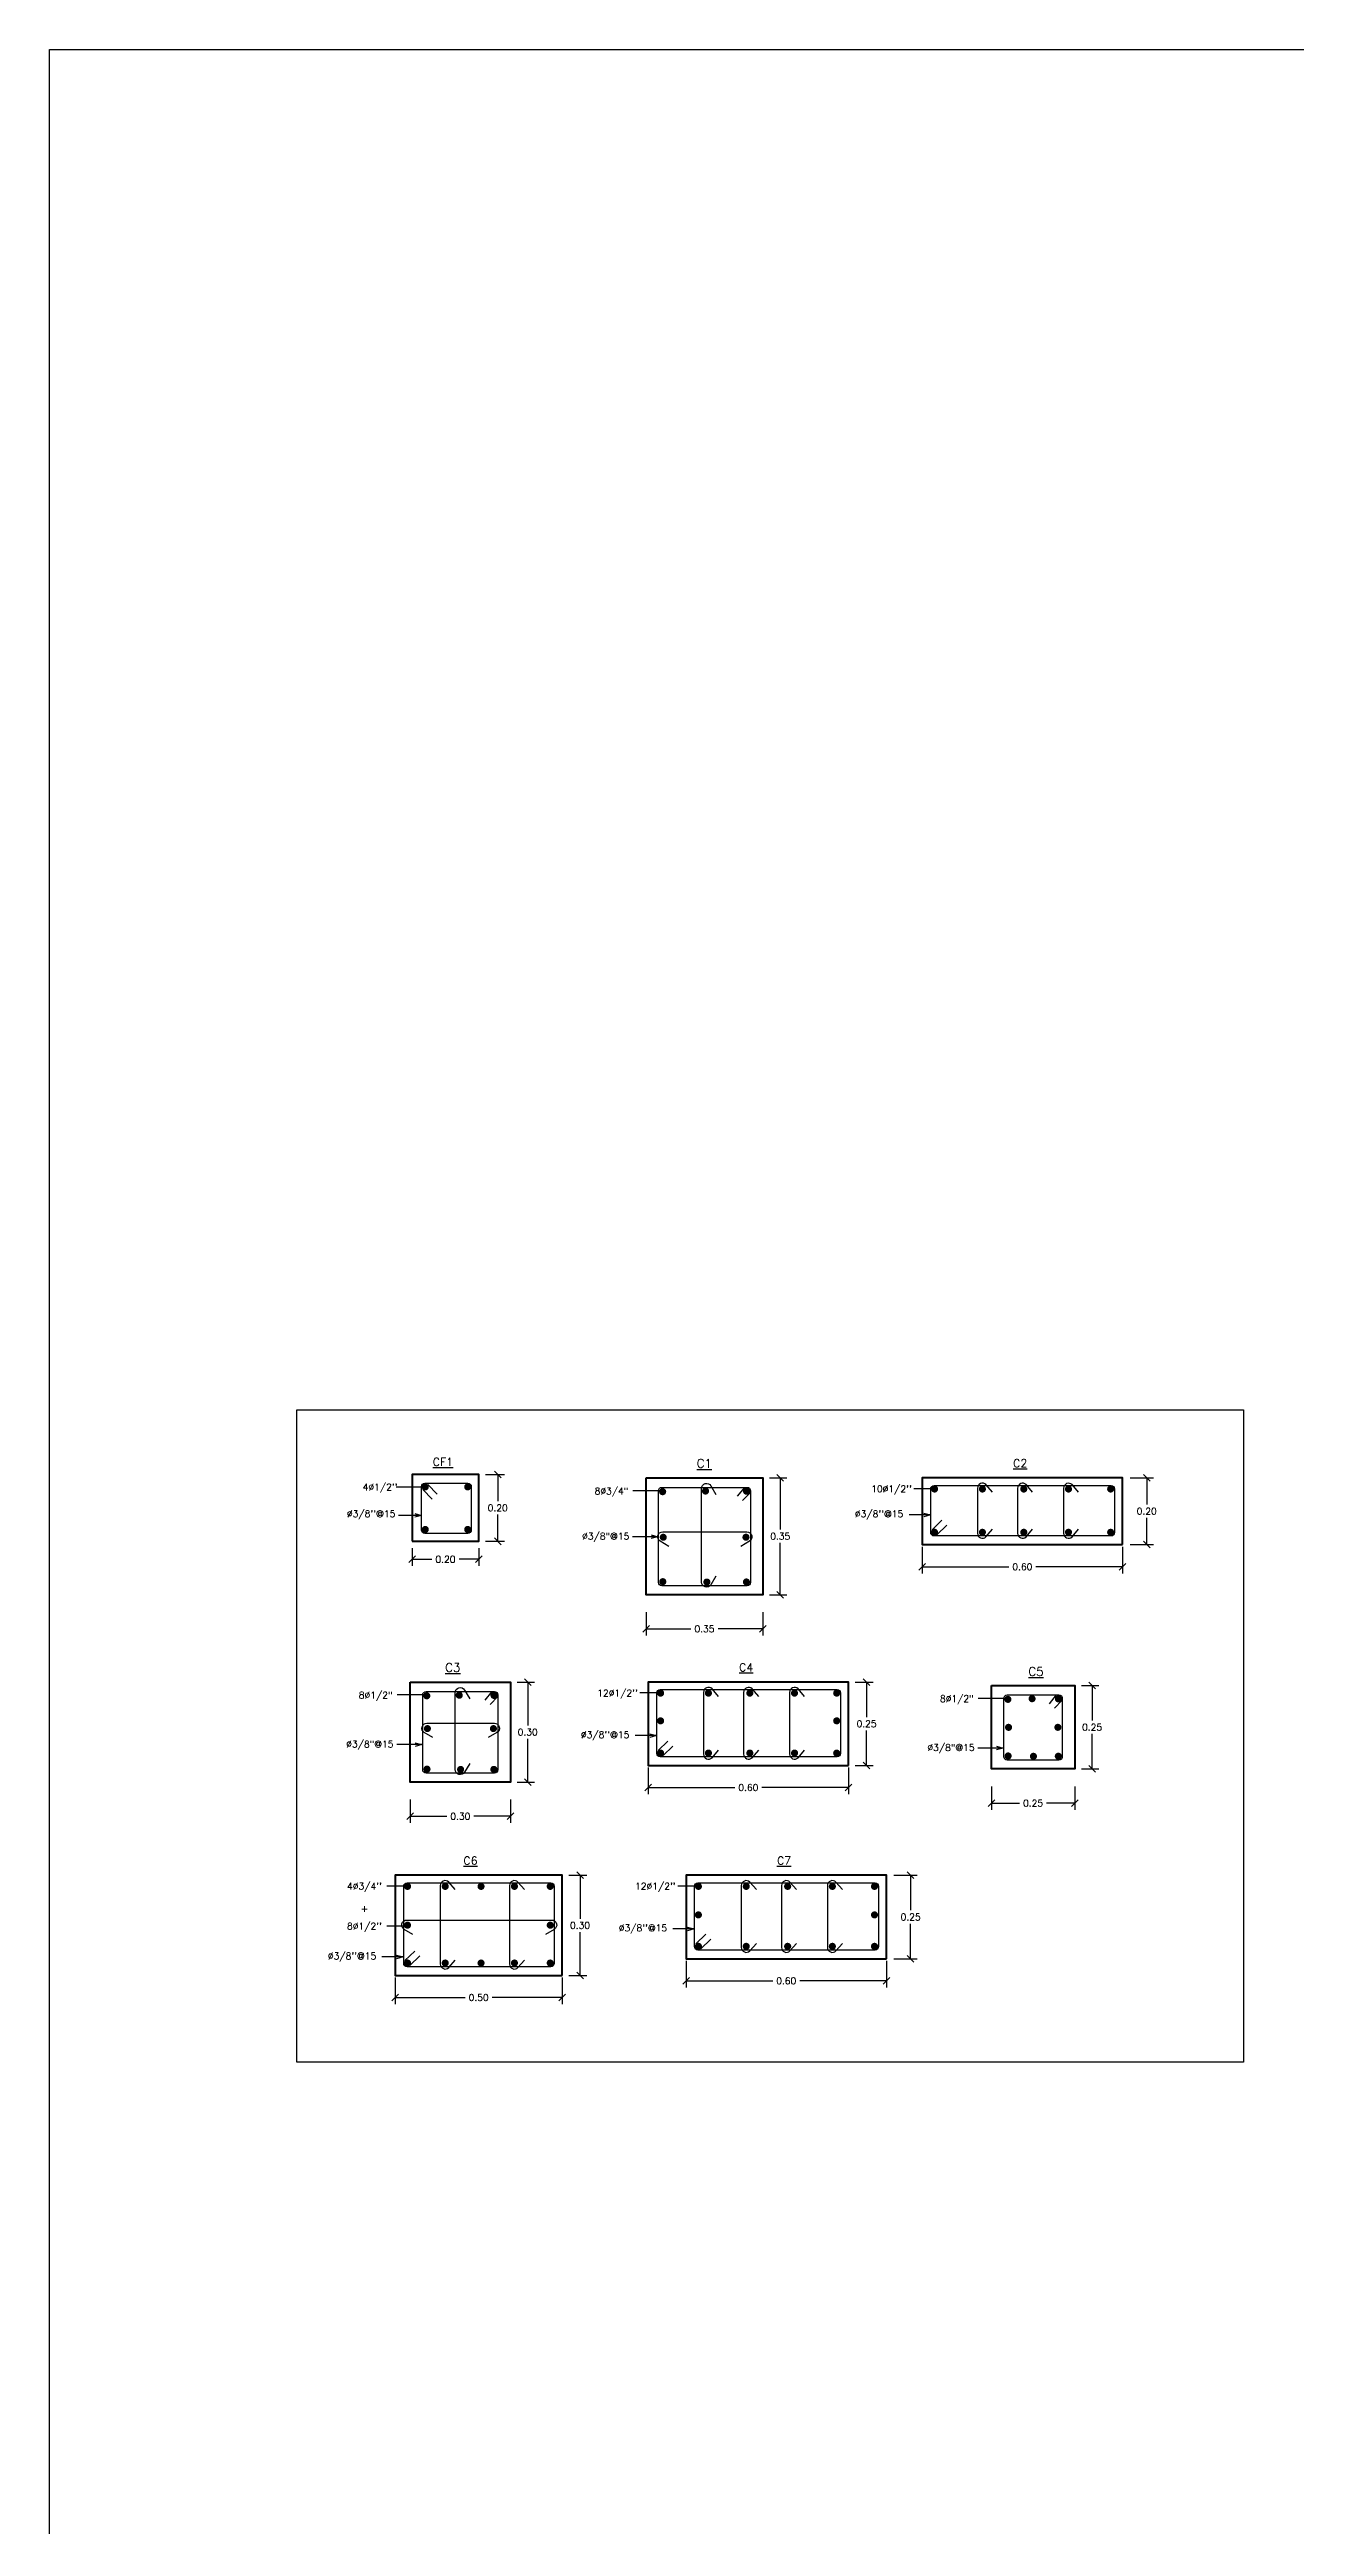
# Model space of a CAD drawing. Header units: metres. Extents: x -25 to 234, y -27 to 52.
# Drawn here: x -5.46 to -1.72, y -17.64 to -10.22 of the extents above; entities that cross this region are included whole.
import ezdxf

# ---------------------------------------------------------------- set-up
doc = ezdxf.new("R2010")
doc.units = ezdxf.units.M
doc.header["$LTSCALE"] = 0.1
doc.header["$MEASUREMENT"] = 0
doc.header["$PDMODE"] = 66
doc.linetypes.add('CONTINUA', pattern=[0])
for name, color, linetype in [('001-DIMTEXTO', 4, 'Continuous'), ('ACERO', 5, 'Continuous'), ('DIMTEXTO', 4, 'Continuous'), ('DIMZAPATA', 4, 'Continuous'), ('MUROS', 7, 'Continuous'), ('ZAPATAS', 6, 'Continuous')]:
    doc.layers.add(name, color=color, linetype=linetype)
doc.layers.add('COLUMNAS', color=7, linetype='Continuous', lineweight=40)
doc.styles.add('SMPLEX', font='simplex.shx')
doc.dimstyles.new('D-10', dxfattribs={"dimscale": 0.1, "dimtxt": 0.2, "dimasz": 0.2, "dimexe": 0.2, "dimexo": 0.2, "dimgap": 0.1, "dimtad": 0, "dimtih": 1, "dimtoh": 1, "dimzin": 0, "dimdsep": 46, "dimtxsty": 'SMPLEX', "dimblk1": 'OBLIQUE', "dimblk2": 'OBLIQUE', "dimsah": 1, "dimcen": 0.2, "dimclrd": 4, "dimclre": 4, "dimclrt": 4, "dimadec": 0, "dimazin": 0, "dimtfac": 1, "dimtmove": 0, "dimatfit": 3, "dimldrblk": 'OPEN30', "dimfxl": 0.5, "dimfxlon": 1, "dimtolj": 1, "dimtzin": 0, "dimarcsym": 0})
doc.dimstyles.new('DIM-10', dxfattribs={"dimscale": 0.1, "dimtxt": 0.2, "dimasz": 0.2, "dimexe": 0.2, "dimexo": 0.2, "dimgap": 0.1, "dimtad": 0, "dimtih": 1, "dimtoh": 1, "dimzin": 0, "dimdsep": 46, "dimtxsty": 'SMPLEX', "dimblk": 'OBLIQUE', "dimcen": 0.2, "dimclrd": 4, "dimclre": 4, "dimclrt": 4, "dimadec": 0, "dimazin": 0, "dimtfac": 1, "dimtmove": 0, "dimatfit": 3, "dimldrblk": 'OPEN30', "dimfxl": 0.6, "dimfxlon": 1, "dimtolj": 1, "dimtzin": 0, "dimarcsym": 0})

# ---------------------------------------------------------------- blocks, each defined once
blk = doc.blocks.new('_Oblique')
at = {"color": 0, "linetype": 'ByBlock', "lineweight": -2}
blk.add_line((-0.5, -0.5), (0.5, 0.5), dxfattribs=at)
blk = doc.blocks.new('_Open30')
at = {"layer": 'DIMTEXTO', "color": 0, "lineweight": -2}
for p, q in [((-1, 0.27), (0, 0)), ((0, 0), (-1, -0.27)), ((0, 0), (-1, 0))]:
    blk.add_line(p, q, dxfattribs=at)
blk = doc.blocks.new('*D28')
at = {"layer": 'Defpoints', "color": 0, "transparency": 16777216}
for p in [(-4.3698, -14.6901), (-4.1698, -14.6901), (-4.1698, -14.744)]:
    blk.add_point(p, dxfattribs=at)
at = {"layer": 'DIMTEXTO', "color": 4, "lineweight": -2, "transparency": 16777216}
for p, q in [((-4.3698, -14.7101), (-4.3698, -14.764)), ((-4.3698, -14.744), (-4.3103, -14.744)), ((-4.1698, -14.744), (-4.2293, -14.744)), ((-4.1698, -14.7101), (-4.1698, -14.764))]:
    blk.add_line(p, q, dxfattribs=at)
at = {"layer": 'DIMTEXTO', "color": 4, "lineweight": -2, "transparency": 16777216, "xscale": 0.02, "yscale": 0.02, "zscale": 0.02, "rotation": 180}
blk.add_blockref('_Oblique', (-4.3698, -14.744), dxfattribs=at)
at = {"layer": 'DIMTEXTO', "color": 4, "lineweight": -2, "transparency": 16777216, "xscale": 0.02, "yscale": 0.02, "zscale": 0.02}
blk.add_blockref('_Oblique', (-4.1698, -14.744), dxfattribs=at)
at = {"layer": 'DIMTEXTO', "color": 4, "transparency": 16777216, "insert": (-4.2698, -14.744), "char_height": 0.02, "attachment_point": 5, "style": 'SMPLEX'}
blk.add_mtext('\\A1;0.20', dxfattribs=at)
blk = doc.blocks.new('*D29')
at = {"layer": 'Defpoints', "color": 0, "transparency": 16777216}
for p in [(-4.1698, -14.4901), (-4.1133, -14.4901), (-4.1698, -14.6901)]:
    blk.add_point(p, dxfattribs=at)
at = {"layer": 'DIMTEXTO', "color": 4, "lineweight": -2, "transparency": 16777216}
for p, q in [((-4.1498, -14.4901), (-4.0933, -14.4901)), ((-4.1133, -14.4901), (-4.1133, -14.5701)), ((-4.1133, -14.6901), (-4.1133, -14.6101)), ((-4.1498, -14.6901), (-4.0933, -14.6901))]:
    blk.add_line(p, q, dxfattribs=at)
at = {"layer": 'DIMTEXTO', "color": 4, "lineweight": -2, "transparency": 16777216, "xscale": 0.02, "yscale": 0.02, "zscale": 0.02}
for p, rotation in [((-4.1133, -14.4901), 90), ((-4.1133, -14.6901), 270)]:
    blk.add_blockref('_Oblique', p, dxfattribs=dict(at, rotation=rotation))
at = {"layer": 'DIMTEXTO', "color": 4, "transparency": 16777216, "insert": (-4.1133, -14.5901), "char_height": 0.02, "attachment_point": 5, "style": 'SMPLEX'}
blk.add_mtext('\\A1;0.20', dxfattribs=at)
blk = doc.blocks.new('*D131')
at = {"layer": 'Defpoints', "color": 0, "transparency": 16777216}
for p in [(-2.8419, -14.5), (-2.2419, -14.5), (-2.8419, -14.7664)]:
    blk.add_point(p, dxfattribs=at)
at = {"layer": 'MUROS', "color": 4, "lineweight": -2, "transparency": 16777216}
for p, q in [((-2.8419, -14.7064), (-2.8419, -14.7864)), ((-2.8419, -14.7664), (-2.5824, -14.7664)), ((-2.2419, -14.7664), (-2.5014, -14.7664)), ((-2.2419, -14.7064), (-2.2419, -14.7864))]:
    blk.add_line(p, q, dxfattribs=at)
at = {"layer": 'MUROS', "color": 4, "lineweight": -2, "transparency": 16777216, "xscale": 0.02, "yscale": 0.02, "zscale": 0.02, "rotation": 180}
blk.add_blockref('_Oblique', (-2.8419, -14.7664), dxfattribs=at)
at = {"layer": 'MUROS', "color": 4, "lineweight": -2, "transparency": 16777216, "xscale": 0.02, "yscale": 0.02, "zscale": 0.02}
blk.add_blockref('_Oblique', (-2.2419, -14.7664), dxfattribs=at)
at = {"layer": 'MUROS', "color": 4, "lineweight": -3, "transparency": 16777216, "insert": (-2.5419, -14.7664), "char_height": 0.02, "attachment_point": 5, "style": 'SMPLEX'}
blk.add_mtext('\\A1;0.60', dxfattribs=at)
blk = doc.blocks.new('*D130')
at = {"layer": 'Defpoints', "color": 0, "transparency": 16777216}
for p in [(-2.2419, -14.5), (-2.1693, -14.5), (-2.2419, -14.7)]:
    blk.add_point(p, dxfattribs=at)
at = {"layer": 'DIMTEXTO', "color": 4, "lineweight": -2, "transparency": 16777216}
for p, q in [((-2.2193, -14.5), (-2.1493, -14.5)), ((-2.1693, -14.5), (-2.1693, -14.58)), ((-2.1693, -14.7), (-2.1693, -14.62)), ((-2.2193, -14.7), (-2.1493, -14.7))]:
    blk.add_line(p, q, dxfattribs=at)
at = {"layer": 'DIMTEXTO', "color": 4, "lineweight": -2, "transparency": 16777216, "xscale": 0.02, "yscale": 0.02, "zscale": 0.02}
for p, rotation in [((-2.1693, -14.5), 90), ((-2.1693, -14.7), 270)]:
    blk.add_blockref('_Oblique', p, dxfattribs=dict(at, rotation=rotation))
at = {"layer": 'DIMTEXTO', "color": 4, "transparency": 16777216, "insert": (-2.1693, -14.6), "char_height": 0.02, "attachment_point": 5, "style": 'SMPLEX'}
blk.add_mtext('\\A1;0.20', dxfattribs=at)
blk = doc.blocks.new('*D185')
at = {"layer": 'Defpoints', "color": 0, "transparency": 16777216}
for p in [(-3.669, -14.85), (-3.319, -14.85), (-3.319, -14.9525)]:
    blk.add_point(p, dxfattribs=at)
at = {"layer": 'DIMTEXTO', "color": 4, "lineweight": -2, "transparency": 16777216}
for p, q in [((-3.669, -14.9025), (-3.669, -14.9725)), ((-3.319, -14.9025), (-3.319, -14.9725)), ((-3.669, -14.9525), (-3.5345, -14.9525)), ((-3.319, -14.9525), (-3.4535, -14.9525))]:
    blk.add_line(p, q, dxfattribs=at)
at = {"layer": 'DIMTEXTO', "color": 4, "lineweight": -2, "transparency": 16777216, "xscale": 0.02, "yscale": 0.02, "zscale": 0.02, "rotation": 180}
blk.add_blockref('_Oblique', (-3.669, -14.9525), dxfattribs=at)
at = {"layer": 'DIMTEXTO', "color": 4, "lineweight": -2, "transparency": 16777216, "xscale": 0.02, "yscale": 0.02, "zscale": 0.02}
blk.add_blockref('_Oblique', (-3.319, -14.9525), dxfattribs=at)
at = {"layer": 'DIMTEXTO', "color": 4, "transparency": 16777216, "insert": (-3.494, -14.9525), "char_height": 0.02, "attachment_point": 5, "style": 'SMPLEX'}
blk.add_mtext('\\A1;0.35', dxfattribs=at)
blk = doc.blocks.new('*D186')
at = {"layer": 'Defpoints', "color": 0, "transparency": 16777216}
for p in [(-3.319, -14.5), (-3.2672, -14.5), (-3.319, -14.85)]:
    blk.add_point(p, dxfattribs=at)
at = {"layer": 'DIMTEXTO', "color": 4, "lineweight": -2, "transparency": 16777216}
for p, q in [((-3.299, -14.5), (-3.2472, -14.5)), ((-3.2672, -14.5), (-3.2672, -14.655)), ((-3.2672, -14.85), (-3.2672, -14.695)), ((-3.299, -14.85), (-3.2472, -14.85))]:
    blk.add_line(p, q, dxfattribs=at)
at = {"layer": 'DIMTEXTO', "color": 4, "lineweight": -2, "transparency": 16777216, "xscale": 0.02, "yscale": 0.02, "zscale": 0.02}
for p, rotation in [((-3.2672, -14.5), 90), ((-3.2672, -14.85), 270)]:
    blk.add_blockref('_Oblique', p, dxfattribs=dict(at, rotation=rotation))
at = {"layer": 'DIMTEXTO', "color": 4, "transparency": 16777216, "insert": (-3.2672, -14.675), "char_height": 0.02, "attachment_point": 5, "style": 'SMPLEX'}
blk.add_mtext('\\A1;0.35', dxfattribs=at)
blk = doc.blocks.new('*D562')
at = {"layer": 'Defpoints', "color": 0, "transparency": 16777216}
for p in [(-4.3754, -15.4117), (-4.0754, -15.4117), (-4.0754, -15.5141)]:
    blk.add_point(p, dxfattribs=at)
at = {"layer": 'DIMTEXTO', "color": 4, "lineweight": -2, "transparency": 16777216}
for p, q in [((-4.3754, -15.4641), (-4.3754, -15.5341)), ((-4.0754, -15.4641), (-4.0754, -15.5341)), ((-4.3754, -15.5141), (-4.2659, -15.5141)), ((-4.0754, -15.5141), (-4.185, -15.5141))]:
    blk.add_line(p, q, dxfattribs=at)
at = {"layer": 'DIMTEXTO', "color": 4, "lineweight": -2, "transparency": 16777216, "xscale": 0.02, "yscale": 0.02, "zscale": 0.02, "rotation": 180}
blk.add_blockref('_Oblique', (-4.3754, -15.5141), dxfattribs=at)
at = {"layer": 'DIMTEXTO', "color": 4, "lineweight": -2, "transparency": 16777216, "xscale": 0.02, "yscale": 0.02, "zscale": 0.02}
blk.add_blockref('_Oblique', (-4.0754, -15.5141), dxfattribs=at)
at = {"layer": 'DIMTEXTO', "color": 4, "transparency": 16777216, "insert": (-4.2254, -15.5141), "char_height": 0.02, "attachment_point": 5, "style": 'SMPLEX'}
blk.add_mtext('\\A1;0.30', dxfattribs=at)
blk = doc.blocks.new('*D563')
at = {"layer": 'Defpoints', "color": 0, "transparency": 16777216}
for p in [(-4.0754, -15.1117), (-4.0236, -15.1117), (-4.0754, -15.4117)]:
    blk.add_point(p, dxfattribs=at)
at = {"layer": 'DIMTEXTO', "color": 4, "lineweight": -2, "transparency": 16777216}
for p, q in [((-4.0554, -15.1117), (-4.0036, -15.1117)), ((-4.0236, -15.1117), (-4.0236, -15.2417)), ((-4.0236, -15.4117), (-4.0236, -15.2817)), ((-4.0554, -15.4117), (-4.0036, -15.4117))]:
    blk.add_line(p, q, dxfattribs=at)
at = {"layer": 'DIMTEXTO', "color": 4, "lineweight": -2, "transparency": 16777216, "xscale": 0.02, "yscale": 0.02, "zscale": 0.02}
for p, rotation in [((-4.0236, -15.1117), 90), ((-4.0236, -15.4117), 270)]:
    blk.add_blockref('_Oblique', p, dxfattribs=dict(at, rotation=rotation))
at = {"layer": 'DIMTEXTO', "color": 4, "transparency": 16777216, "insert": (-4.0236, -15.2617), "char_height": 0.02, "attachment_point": 5, "style": 'SMPLEX'}
blk.add_mtext('\\A1;0.30', dxfattribs=at)
blk = doc.blocks.new('*D565')
at = {"layer": 'Defpoints', "color": 0, "transparency": 16777216}
for p in [(-3.6625, -15.1117), (-3.0625, -15.1117), (-3.6625, -15.4281)]:
    blk.add_point(p, dxfattribs=at)
at = {"layer": 'MUROS', "color": 4, "lineweight": -2, "transparency": 16777216}
for p, q in [((-3.6625, -15.3681), (-3.6625, -15.4481)), ((-3.6625, -15.4281), (-3.4029, -15.4281)), ((-3.0625, -15.4281), (-3.322, -15.4281)), ((-3.0625, -15.3681), (-3.0625, -15.4481))]:
    blk.add_line(p, q, dxfattribs=at)
at = {"layer": 'MUROS', "color": 4, "lineweight": -2, "transparency": 16777216, "xscale": 0.02, "yscale": 0.02, "zscale": 0.02, "rotation": 180}
blk.add_blockref('_Oblique', (-3.6625, -15.4281), dxfattribs=at)
at = {"layer": 'MUROS', "color": 4, "lineweight": -2, "transparency": 16777216, "xscale": 0.02, "yscale": 0.02, "zscale": 0.02}
blk.add_blockref('_Oblique', (-3.0625, -15.4281), dxfattribs=at)
at = {"layer": 'MUROS', "color": 4, "lineweight": -3, "transparency": 16777216, "insert": (-3.3625, -15.4281), "char_height": 0.02, "attachment_point": 5, "style": 'SMPLEX'}
blk.add_mtext('\\A1;0.60', dxfattribs=at)
blk = doc.blocks.new('*D564')
at = {"layer": 'Defpoints', "color": 0, "transparency": 16777216}
for p in [(-3.0625, -15.1117), (-3.0086, -15.1117), (-3.0625, -15.3617)]:
    blk.add_point(p, dxfattribs=at)
at = {"layer": 'DIMTEXTO', "color": 4, "lineweight": -2, "transparency": 16777216}
for p, q in [((-3.0425, -15.1117), (-2.9886, -15.1117)), ((-3.0086, -15.1117), (-3.0086, -15.2167)), ((-3.0086, -15.3617), (-3.0086, -15.2567)), ((-3.0425, -15.3617), (-2.9886, -15.3617))]:
    blk.add_line(p, q, dxfattribs=at)
at = {"layer": 'DIMTEXTO', "color": 4, "lineweight": -2, "transparency": 16777216, "xscale": 0.02, "yscale": 0.02, "zscale": 0.02}
for p, rotation in [((-3.0086, -15.1117), 90), ((-3.0086, -15.3617), 270)]:
    blk.add_blockref('_Oblique', p, dxfattribs=dict(at, rotation=rotation))
at = {"layer": 'DIMTEXTO', "color": 4, "transparency": 16777216, "insert": (-3.0086, -15.2367), "char_height": 0.02, "attachment_point": 5, "style": 'SMPLEX'}
blk.add_mtext('\\A1;0.25', dxfattribs=at)
blk = doc.blocks.new('*D569')
at = {"layer": 'Defpoints', "color": 0, "transparency": 16777216}
for p in [(-2.6347, -15.3722), (-2.3847, -15.3722), (-2.3847, -15.4746)]:
    blk.add_point(p, dxfattribs=at)
at = {"layer": 'DIMTEXTO', "color": 4, "lineweight": -2, "transparency": 16777216}
for p, q in [((-2.6347, -15.4246), (-2.6347, -15.4946)), ((-2.3847, -15.4246), (-2.3847, -15.4946)), ((-2.6347, -15.4746), (-2.5502, -15.4746)), ((-2.3847, -15.4746), (-2.4693, -15.4746))]:
    blk.add_line(p, q, dxfattribs=at)
at = {"layer": 'DIMTEXTO', "color": 4, "lineweight": -2, "transparency": 16777216, "xscale": 0.02, "yscale": 0.02, "zscale": 0.02, "rotation": 180}
blk.add_blockref('_Oblique', (-2.6347, -15.4746), dxfattribs=at)
at = {"layer": 'DIMTEXTO', "color": 4, "lineweight": -2, "transparency": 16777216, "xscale": 0.02, "yscale": 0.02, "zscale": 0.02}
blk.add_blockref('_Oblique', (-2.3847, -15.4746), dxfattribs=at)
at = {"layer": 'DIMTEXTO', "color": 4, "transparency": 16777216, "insert": (-2.5097, -15.4746), "char_height": 0.02, "attachment_point": 5, "style": 'SMPLEX'}
blk.add_mtext('\\A1;0.25', dxfattribs=at)
blk = doc.blocks.new('*D570')
at = {"layer": 'Defpoints', "color": 0, "transparency": 16777216}
for p in [(-2.3847, -15.1222), (-2.3329, -15.1222), (-2.3847, -15.3722)]:
    blk.add_point(p, dxfattribs=at)
at = {"layer": 'DIMTEXTO', "color": 4, "lineweight": -2, "transparency": 16777216}
for p, q in [((-2.3647, -15.1222), (-2.3129, -15.1222)), ((-2.3329, -15.1222), (-2.3329, -15.2272)), ((-2.3329, -15.3722), (-2.3329, -15.2672)), ((-2.3647, -15.3722), (-2.3129, -15.3722))]:
    blk.add_line(p, q, dxfattribs=at)
at = {"layer": 'DIMTEXTO', "color": 4, "lineweight": -2, "transparency": 16777216, "xscale": 0.02, "yscale": 0.02, "zscale": 0.02}
for p, rotation in [((-2.3329, -15.1222), 90), ((-2.3329, -15.3722), 270)]:
    blk.add_blockref('_Oblique', p, dxfattribs=dict(at, rotation=rotation))
at = {"layer": 'DIMTEXTO', "color": 4, "transparency": 16777216, "insert": (-2.3329, -15.2472), "char_height": 0.02, "attachment_point": 5, "style": 'SMPLEX'}
blk.add_mtext('\\A1;0.25', dxfattribs=at)
blk = doc.blocks.new('*D572')
at = {"layer": 'Defpoints', "color": 0, "transparency": 16777216}
for p in [(-4.4205, -15.6908), (-3.9205, -15.6908), (-4.4205, -16.0572)]:
    blk.add_point(p, dxfattribs=at)
at = {"layer": 'MUROS', "color": 4, "lineweight": -2, "transparency": 16777216}
for p, q in [((-4.4205, -15.9972), (-4.4205, -16.0772)), ((-3.9205, -15.9972), (-3.9205, -16.0772)), ((-4.4205, -16.0572), (-4.2109, -16.0572)), ((-3.9205, -16.0572), (-4.13, -16.0572))]:
    blk.add_line(p, q, dxfattribs=at)
at = {"layer": 'MUROS', "color": 4, "lineweight": -2, "transparency": 16777216, "xscale": 0.02, "yscale": 0.02, "zscale": 0.02, "rotation": 180}
blk.add_blockref('_Oblique', (-4.4205, -16.0572), dxfattribs=at)
at = {"layer": 'MUROS', "color": 4, "lineweight": -2, "transparency": 16777216, "xscale": 0.02, "yscale": 0.02, "zscale": 0.02}
blk.add_blockref('_Oblique', (-3.9205, -16.0572), dxfattribs=at)
at = {"layer": 'MUROS', "color": 4, "lineweight": -3, "transparency": 16777216, "insert": (-4.1705, -16.0572), "char_height": 0.02, "attachment_point": 5, "style": 'SMPLEX'}
blk.add_mtext('\\A1;0.50', dxfattribs=at)
blk = doc.blocks.new('*D571')
at = {"layer": 'Defpoints', "color": 0, "transparency": 16777216}
for p in [(-3.9205, -15.6908), (-3.8666, -15.6908), (-3.9205, -15.9908)]:
    blk.add_point(p, dxfattribs=at)
at = {"layer": 'DIMTEXTO', "color": 4, "lineweight": -2, "transparency": 16777216}
for p, q in [((-3.9005, -15.6908), (-3.8466, -15.6908)), ((-3.8666, -15.6908), (-3.8666, -15.8208)), ((-3.8666, -15.9908), (-3.8666, -15.8608)), ((-3.9005, -15.9908), (-3.8466, -15.9908))]:
    blk.add_line(p, q, dxfattribs=at)
at = {"layer": 'DIMTEXTO', "color": 4, "lineweight": -2, "transparency": 16777216, "xscale": 0.02, "yscale": 0.02, "zscale": 0.02}
for p, rotation in [((-3.8666, -15.6908), 90), ((-3.8666, -15.9908), 270)]:
    blk.add_blockref('_Oblique', p, dxfattribs=dict(at, rotation=rotation))
at = {"layer": 'DIMTEXTO', "color": 4, "transparency": 16777216, "insert": (-3.8666, -15.8408), "char_height": 0.02, "attachment_point": 5, "style": 'SMPLEX'}
blk.add_mtext('\\A1;0.30', dxfattribs=at)
blk = doc.blocks.new('*D964')
at = {"layer": 'Defpoints', "color": 0, "transparency": 16777216}
for p in [(-3.5492, -15.6908), (-2.9492, -15.6908), (-3.5492, -16.0072)]:
    blk.add_point(p, dxfattribs=at)
at = {"layer": 'MUROS', "color": 4, "lineweight": -2, "transparency": 16777216}
for p, q in [((-3.5492, -15.9472), (-3.5492, -16.0272)), ((-2.9492, -15.9472), (-2.9492, -16.0272)), ((-3.5492, -16.0072), (-3.2896, -16.0072)), ((-2.9492, -16.0072), (-3.2087, -16.0072))]:
    blk.add_line(p, q, dxfattribs=at)
at = {"layer": 'MUROS', "color": 4, "lineweight": -2, "transparency": 16777216, "xscale": 0.02, "yscale": 0.02, "zscale": 0.02, "rotation": 180}
blk.add_blockref('_Oblique', (-3.5492, -16.0072), dxfattribs=at)
at = {"layer": 'MUROS', "color": 4, "lineweight": -2, "transparency": 16777216, "xscale": 0.02, "yscale": 0.02, "zscale": 0.02}
blk.add_blockref('_Oblique', (-2.9492, -16.0072), dxfattribs=at)
at = {"layer": 'MUROS', "color": 4, "lineweight": -3, "transparency": 16777216, "insert": (-3.2492, -16.0072), "char_height": 0.02, "attachment_point": 5, "style": 'SMPLEX'}
blk.add_mtext('\\A1;0.60', dxfattribs=at)
blk = doc.blocks.new('*D963')
at = {"layer": 'Defpoints', "color": 0, "transparency": 16777216}
for p in [(-2.9492, -15.6908), (-2.8766, -15.6908), (-2.9492, -15.9408)]:
    blk.add_point(p, dxfattribs=at)
at = {"layer": 'DIMTEXTO', "color": 4, "lineweight": -2, "transparency": 16777216}
for p, q in [((-2.9266, -15.6908), (-2.8566, -15.6908)), ((-2.8766, -15.6908), (-2.8766, -15.7958)), ((-2.8766, -15.9408), (-2.8766, -15.8358)), ((-2.9266, -15.9408), (-2.8566, -15.9408))]:
    blk.add_line(p, q, dxfattribs=at)
at = {"layer": 'DIMTEXTO', "color": 4, "lineweight": -2, "transparency": 16777216, "xscale": 0.02, "yscale": 0.02, "zscale": 0.02}
for p, rotation in [((-2.8766, -15.6908), 90), ((-2.8766, -15.9408), 270)]:
    blk.add_blockref('_Oblique', p, dxfattribs=dict(at, rotation=rotation))
at = {"layer": 'DIMTEXTO', "color": 4, "transparency": 16777216, "insert": (-2.8766, -15.8158), "char_height": 0.02, "attachment_point": 5, "style": 'SMPLEX'}
blk.add_mtext('\\A1;0.25', dxfattribs=at)

msp = doc.modelspace()

# ---------------------------------------------------------------- linework, layer by layer
at = {"layer": 'ACERO'}
for p, q in [((-4.338, -14.5345), (-4.3092, -14.564)), ((-4.3231, -14.5195), (-4.2944, -14.5491)), ((-3.3745, -14.5283), (-3.3959, -14.5547)), ((-3.3565, -14.5434), (-3.38, -14.5676)), ((-2.8125, -14.6557), (-2.783, -14.6269)), ((-2.7976, -14.6705), (-2.768, -14.6418)), ((-4.1309, -15.14), (-4.1523, -15.1664)), ((-4.1129, -15.155), (-4.1364, -15.1793)), ((-2.4402, -15.1505), (-2.4616, -15.1769)), ((-2.4222, -15.1656), (-2.4457, -15.1898)), ((-3.6331, -15.3173), (-3.6035, -15.2886)), ((-3.6182, -15.3322), (-3.5886, -15.3034)), ((-3.5198, -15.8964), (-3.4902, -15.8677)), ((-3.5049, -15.9113), (-3.4753, -15.8825)), ((-4.3911, -15.9464), (-4.3615, -15.9177)), ((-4.3761, -15.9613), (-4.3466, -15.9325))]:
    msp.add_line(p, q, dxfattribs=at)
for points in [[(-4.3314, -14.5157), (-4.2025, -14.5157, -0.414214), (-4.1925, -14.5257), (-4.1925, -14.6562, -0.414214), (-4.2025, -14.6662), (-4.3314, -14.6662, -0.414214), (-4.3414, -14.6562), (-4.3414, -14.5257, -0.414214)], [(-3.3565, -14.5383), (-3.3565, -14.8133, -0.414214), (-3.3665, -14.8233), (-3.6215, -14.8233, -0.414214), (-3.6315, -14.8133), (-3.6315, -14.5383, -0.414214), (-3.6215, -14.5283), (-3.3665, -14.5283, -0.414214)], [(-2.8164, -14.664), (-2.8164, -14.5327, -0.414214), (-2.8064, -14.5227), (-2.2759, -14.5227, -0.414214), (-2.2659, -14.5327), (-2.2659, -14.664, -0.414214), (-2.2759, -14.674), (-2.8064, -14.674, -0.414214)], [(-4.1129, -15.15), (-4.1129, -15.375, -0.414214), (-4.1229, -15.385), (-4.3279, -15.385, -0.414214), (-4.3379, -15.375), (-4.3379, -15.15, -0.414214), (-4.3279, -15.14), (-4.1229, -15.14, -0.414214)], [(-3.637, -15.3256), (-3.637, -15.1443, -0.414214), (-3.627, -15.1343), (-3.0964, -15.1343, -0.414214), (-3.0864, -15.1443), (-3.0864, -15.3256, -0.414214), (-3.0964, -15.3356), (-3.627, -15.3356, -0.414214)], [(-2.4222, -15.1605), (-2.4222, -15.3355, -0.414214), (-2.4322, -15.3455), (-2.5872, -15.3455, -0.414214), (-2.5972, -15.3355), (-2.5972, -15.1605, -0.414214), (-2.5872, -15.1505), (-2.4322, -15.1505, -0.414214)], [(-4.3949, -15.9547), (-4.3949, -15.7234, -0.414214), (-4.3849, -15.7134), (-3.9544, -15.7134, -0.414214), (-3.9444, -15.7234), (-3.9444, -15.9547, -0.414214), (-3.9544, -15.9647), (-4.3849, -15.9647, -0.414214)], [(-3.5237, -15.9047), (-3.5237, -15.7234, -0.414214), (-3.5137, -15.7134), (-2.9831, -15.7134, -0.414214), (-2.9731, -15.7234), (-2.9731, -15.9047, -0.414214), (-2.9831, -15.9147), (-3.5137, -15.9147, -0.414214)]]:
    msp.add_lwpolyline(points, format="xyb", close=True, dxfattribs=at)
at = {"layer": 'ACERO', "const_width": 0.0106}
for points in [[(-4.3358, -14.5271, 1), (-4.3251, -14.5271, 1)], [(-4.2085, -14.5271, 1), (-4.1979, -14.5271, 1)], [(-3.6247, -14.5414, 1), (-3.614, -14.5414, 1)], [(-3.4962, -14.5395, 1), (-3.4856, -14.5395, 1)], [(-3.3733, -14.5401, 1), (-3.3627, -14.5401, 1)], [(-2.8049, -14.5387, 1), (-2.8049, -14.5281, 1)], [(-2.6616, -14.5387, 1), (-2.6616, -14.5281, 1)], [(-2.5376, -14.5387, 1), (-2.5376, -14.5281, 1)], [(-2.4037, -14.5387, 1), (-2.4037, -14.5281, 1)], [(-2.2774, -14.5387, 1), (-2.2774, -14.5281, 1)], [(-4.3358, -14.6546, 1), (-4.3251, -14.6546, 1)], [(-4.2085, -14.6546, 1), (-4.1979, -14.6546, 1)], [(-3.6228, -14.6779, 1), (-3.6122, -14.6779, 1)], [(-3.3751, -14.6779, 1), (-3.3644, -14.6779, 1)], [(-2.8049, -14.6683, 1), (-2.8049, -14.6577, 1)], [(-2.6616, -14.6683, 1), (-2.6616, -14.6577, 1)], [(-2.5376, -14.6683, 1), (-2.5376, -14.6577, 1)], [(-2.4037, -14.6683, 1), (-2.4037, -14.6577, 1)], [(-2.2774, -14.6683, 1), (-2.2774, -14.6577, 1)], [(-3.6241, -14.811, 1), (-3.6135, -14.811, 1)], [(-3.4922, -14.8121, 1), (-3.4816, -14.8121, 1)], [(-3.3737, -14.8119, 1), (-3.3631, -14.8119, 1)], [(-4.234, -15.1512, 1), (-4.2233, -15.1512, 1)], [(-4.1298, -15.1518, 1), (-4.1191, -15.1518, 1)], [(-3.6255, -15.1503, 1), (-3.6255, -15.1397, 1)], [(-3.4822, -15.1503, 1), (-3.4822, -15.1397, 1)], [(-3.3582, -15.1503, 1), (-3.3582, -15.1397, 1)], [(-3.2243, -15.1503, 1), (-3.2243, -15.1397, 1)], [(-3.098, -15.1503, 1), (-3.098, -15.1397, 1)], [(-4.3311, -15.1531, 1), (-4.3205, -15.1531, 1)], [(-2.5904, -15.1636, 1), (-2.5798, -15.1636, 1)], [(-2.5181, -15.1617, 1), (-2.5075, -15.1617, 1)], [(-2.4391, -15.1623, 1), (-2.4285, -15.1623, 1)], [(-4.3292, -15.2512, 1), (-4.3186, -15.2512, 1)], [(-4.1315, -15.2512, 1), (-4.1209, -15.2512, 1)], [(-3.6255, -15.2333, 1), (-3.6255, -15.2227, 1)], [(-3.098, -15.2333, 1), (-3.098, -15.2227, 1)], [(-2.5886, -15.2475, 1), (-2.5779, -15.2475, 1)], [(-2.4408, -15.2475, 1), (-2.4302, -15.2475, 1)], [(-4.3305, -15.3727, 1), (-4.3199, -15.3727, 1)], [(-4.2299, -15.3737, 1), (-4.2193, -15.3737, 1)], [(-4.1302, -15.3735, 1), (-4.1195, -15.3735, 1)], [(-3.6255, -15.33, 1), (-3.6255, -15.3193, 1)], [(-3.4822, -15.33, 1), (-3.4822, -15.3193, 1)], [(-3.3582, -15.33, 1), (-3.3582, -15.3193, 1)], [(-3.2243, -15.33, 1), (-3.2243, -15.3193, 1)], [(-3.098, -15.33, 1), (-3.098, -15.3193, 1)], [(-2.5899, -15.3332, 1), (-2.5792, -15.3332, 1)], [(-2.5141, -15.3343, 1), (-2.5035, -15.3343, 1)], [(-2.4395, -15.334, 1), (-2.4289, -15.334, 1)], [(-4.3835, -15.7294, 1), (-4.3835, -15.7188, 1)], [(-4.2706, -15.7294, 1), (-4.2706, -15.7188, 1)], [(-4.1633, -15.7294, 1), (-4.1633, -15.7188, 1)], [(-4.0633, -15.7294, 1), (-4.0633, -15.7188, 1)], [(-3.956, -15.7294, 1), (-3.956, -15.7188, 1)], [(-3.5122, -15.7294, 1), (-3.5122, -15.7188, 1)], [(-3.3689, -15.7294, 1), (-3.3689, -15.7188, 1)], [(-3.2449, -15.7294, 1), (-3.2449, -15.7188, 1)], [(-3.111, -15.7294, 1), (-3.111, -15.7188, 1)], [(-2.9847, -15.7294, 1), (-2.9847, -15.7188, 1)], [(-3.5122, -15.8148, 1), (-3.5122, -15.8042, 1)], [(-2.9847, -15.8148, 1), (-2.9847, -15.8042, 1)], [(-4.3835, -15.8457, 1), (-4.3835, -15.835, 1)], [(-3.956, -15.8457, 1), (-3.956, -15.835, 1)], [(-4.3835, -15.9591, 1), (-4.3835, -15.9484, 1)], [(-4.2706, -15.9591, 1), (-4.2706, -15.9484, 1)], [(-4.1633, -15.9591, 1), (-4.1633, -15.9484, 1)], [(-4.0633, -15.9591, 1), (-4.0633, -15.9484, 1)], [(-3.956, -15.9591, 1), (-3.956, -15.9484, 1)], [(-3.5122, -15.9091, 1), (-3.5122, -15.8984, 1)], [(-3.3689, -15.9091, 1), (-3.3689, -15.8984, 1)], [(-3.2449, -15.9091, 1), (-3.2449, -15.8984, 1)], [(-3.111, -15.9091, 1), (-3.111, -15.8984, 1)], [(-2.9847, -15.9091, 1), (-2.9847, -15.8984, 1)]]:
    msp.add_lwpolyline(points, format="xyb", close=True, dxfattribs=at)
at = {"layer": 'ACERO', "linetype": 'CONTINUA'}
for points in [[(-3.4596, -14.794), (-3.4748, -14.82, -0.765011), (-3.5028, -14.8124), (-3.5028, -14.5316, -0.765011), (-3.4748, -14.524), (-3.4596, -14.55)], [(-2.6314, -14.543), (-2.6509, -14.5203, 0.663284), (-2.6764, -14.531), (-2.6764, -14.666, 0.663284), (-2.6509, -14.6768), (-2.6314, -14.6541)], [(-2.3735, -14.543), (-2.3931, -14.5203, 0.663284), (-2.4185, -14.531), (-2.4185, -14.666, 0.663284), (-2.3931, -14.6768), (-2.3735, -14.6541)], [(-3.6008, -14.7051), (-3.6268, -14.6899, -0.765011), (-3.6192, -14.6619), (-3.367, -14.6619, -0.765011), (-3.3594, -14.6899), (-3.3854, -14.7051)], [(-4.1973, -15.3557), (-4.2125, -15.3817, -0.765011), (-4.2405, -15.3741), (-4.2405, -15.1432, -0.765011), (-4.2125, -15.1357), (-4.1973, -15.1617)], [(-3.452, -15.1546), (-3.4715, -15.1319, 0.663284), (-3.497, -15.1427), (-3.497, -15.3277, 0.663284), (-3.4715, -15.3384), (-3.452, -15.3157)], [(-3.1941, -15.1546), (-3.2136, -15.1319, 0.663284), (-3.2391, -15.1427), (-3.2391, -15.3277, 0.663284), (-3.2136, -15.3384), (-3.1941, -15.3157)], [(-4.3072, -15.2784), (-4.3332, -15.2632, -0.765011), (-4.3256, -15.2352), (-4.1234, -15.2352, -0.765011), (-4.1158, -15.2632), (-4.1418, -15.2784)], [(-4.2403, -15.7337), (-4.2599, -15.711, 0.663284), (-4.2854, -15.7218), (-4.2854, -15.9568, 0.663284), (-4.2599, -15.9675), (-4.2403, -15.9448)], [(-4.033, -15.7337), (-4.0526, -15.711, 0.663284), (-4.0781, -15.7218), (-4.0781, -15.9568, 0.663284), (-4.0526, -15.9675), (-4.033, -15.9448)], [(-3.3386, -15.7337), (-3.3582, -15.711, 0.663284), (-3.3837, -15.7218), (-3.3837, -15.9068, 0.663284), (-3.3582, -15.9175), (-3.3386, -15.8948)], [(-3.0808, -15.7337), (-3.1003, -15.711, 0.663284), (-3.1258, -15.7218), (-3.1258, -15.9068, 0.663284), (-3.1003, -15.9175), (-3.0808, -15.8948)], [(-4.3673, -15.868), (-4.3933, -15.8528, -0.765011), (-4.3858, -15.8248), (-3.9517, -15.8248, -0.765011), (-3.9441, -15.8528), (-3.9701, -15.868)]]:
    msp.add_lwpolyline(points, format="xyb", dxfattribs=at)
at = {"layer": 'COLUMNAS', "color": 1}
for points in [[(-4.3698, -14.6901), (-4.1698, -14.6901), (-4.1698, -14.4901), (-4.3698, -14.4901)], [(-3.669, -14.5), (-3.319, -14.5), (-3.319, -14.85), (-3.669, -14.85)], [(-2.2419, -14.7), (-2.2419, -14.5), (-2.8419, -14.5), (-2.8419, -14.7)], [(-4.3754, -15.1117), (-4.0754, -15.1117), (-4.0754, -15.4117), (-4.3754, -15.4117)], [(-3.0625, -15.3617), (-3.0625, -15.1117), (-3.6625, -15.1117), (-3.6625, -15.3617)], [(-2.6347, -15.1222), (-2.3847, -15.1222), (-2.3847, -15.3722), (-2.6347, -15.3722)], [(-3.9205, -15.9908), (-3.9205, -15.6908), (-4.4205, -15.6908), (-4.4205, -15.9908)], [(-2.9492, -15.9408), (-2.9492, -15.6908), (-3.5492, -15.6908), (-3.5492, -15.9408)]]:
    msp.add_lwpolyline(points, close=True, dxfattribs=at)
at = {"layer": 'DIMTEXTO'}
for p, q in [((-4.3283, -14.5276), (-4.4171, -14.5276)), ((-3.6193, -14.5387), (-3.7082, -14.5387)), ((-4.3258, -15.1503), (-4.4146, -15.1503)), ((-2.5851, -15.1609), (-2.6739, -15.1609))]:
    msp.add_line(p, q, dxfattribs=at)
at = {"layer": 'DIMTEXTO', "lineweight": -3}
for p, q in [((-2.8064, -14.5327), (-2.867, -14.5327)), ((-3.627, -15.1443), (-3.6876, -15.1443)), ((-4.3849, -15.7234), (-4.4456, -15.7234)), ((-3.5137, -15.7234), (-3.5743, -15.7234)), ((-4.3849, -15.8429), (-4.4456, -15.8429))]:
    msp.add_line(p, q, dxfattribs=at)
at = {"layer": 'DIMZAPATA', "linetype": 'CONTINUA'}
msp.add_lwpolyline([(-5.4557, -10.2199), (23.1199, -10.2199), (23.1199, -25.0642), (-5.4557, -25.0642)], close=True, dxfattribs=at)

# ---------------------------------------------------------------- texts
at = {"layer": 'DIMTEXTO', "color": 4, "attachment_point": 5, "style": 'SMPLEX'}
for s, insert, char_height in [('{\\Fromans|c0;\\LCF1}', (-4.2775, -14.4522), 0.024), ("4%%C1/2''", (-4.4655, -14.5308), 0.02), ('\\A1;8%%C3/4"', (-3.7725, -14.5427), 0.02), ("10%%C1/2''", (-2.9338, -14.5363), 0.02), ("%%C3/8''@15", (-4.4925, -14.6108), 0.02), ("%%C3/8''@15", (-2.971, -14.6113), 0.02), ('\\A1;8%%C1/2"', (-4.4789, -15.1543), 0.02), ("12%%C1/2''", (-3.7544, -15.148), 0.02), ('\\A1;8%%C1/2"', (-2.7382, -15.1649), 0.02), ("%%C3/8''@15", (-3.7916, -15.2729), 0.02), ("4%%C3/4''", (-4.5124, -15.727), 0.02), ("12%%C1/2''", (-3.6411, -15.727), 0.02), ('+', (-4.5124, -15.7905), 0.02), ("8%%C1/2''", (-4.5124, -15.8465), 0.02), ("%%C3/8''@15", (-3.6783, -15.852), 0.02), ("%%C3/8''@15", (-4.5496, -15.936), 0.02)]:
    msp.add_mtext(s, dxfattribs=dict(at, insert=insert, char_height=char_height))
at = {"layer": 'ZAPATAS', "color": 4, "char_height": 0.02, "attachment_point": 6, "style": 'SMPLEX'}
for insert in [(-3.7192, -14.678), (-4.4256, -15.3009), (-2.6849, -15.3114)]:
    msp.add_mtext('\\A1;%%C3/8"@15', dxfattribs=dict(at, insert=insert))

# ---------------------------------------------------------------- dimensions: what is measured, and where the dimension line sits
at = {"layer": 'DIMTEXTO'}
for base, p1, p2, picture, middle in [((-4.1133, -14.4901), (-4.1698, -14.6901), (-4.1698, -14.4901), '*D29', (-4.1133, -14.5901)), ((-3.2672, -14.5), (-3.319, -14.85), (-3.319, -14.5), '*D186', (-3.2672, -14.675)), ((-2.1693, -14.5), (-2.2419, -14.7), (-2.2419, -14.5), '*D130', (-2.1693, -14.6)), ((-4.0236, -15.1117), (-4.0754, -15.4117), (-4.0754, -15.1117), '*D563', (-4.0236, -15.2617)), ((-3.0086, -15.1117), (-3.0625, -15.3617), (-3.0625, -15.1117), '*D564', (-3.0086, -15.2367)), ((-2.3329, -15.1222), (-2.3847, -15.3722), (-2.3847, -15.1222), '*D570', (-2.3329, -15.2472)), ((-3.8666, -15.6908), (-3.9205, -15.9908), (-3.9205, -15.6908), '*D571', (-3.8666, -15.8408)), ((-2.8766, -15.6908), (-2.9492, -15.9408), (-2.9492, -15.6908), '*D963', (-2.8766, -15.8158))]:
    dim = msp.add_linear_dim(base=base, p1=p1, p2=p2, angle=90, dimstyle='D-10', dxfattribs=at)
    dim.commit()
    dim.dimension.update_dxf_attribs({"geometry": picture, "text_midpoint": middle})
dim = msp.add_linear_dim(base=(-4.1698, -14.744), p1=(-4.3698, -14.6901), p2=(-4.1698, -14.6901), dimstyle='D-10', dxfattribs=at)
dim.commit()
dim.dimension.update_dxf_attribs({"geometry": '*D28', "text_midpoint": (-4.2698, -14.744)})
for base, p1, p2, picture, middle in [((-3.319, -14.9525), (-3.669, -14.85), (-3.319, -14.85), '*D185', (-3.494, -14.9525)), ((-4.0754, -15.5141), (-4.3754, -15.4117), (-4.0754, -15.4117), '*D562', (-4.2254, -15.5141)), ((-2.3847, -15.4746), (-2.6347, -15.3722), (-2.3847, -15.3722), '*D569', (-2.5097, -15.4746))]:
    dim = msp.add_linear_dim(base=base, p1=p1, p2=p2, dimstyle='D-10', override={"dimdec": 2, "dimtmove": 1}, dxfattribs=at)
    dim.commit()
    dim.dimension.update_dxf_attribs({"geometry": picture, "text_midpoint": middle})
at = {"layer": 'MUROS', "lineweight": -3}
for base, p1, p2, picture, middle in [((-2.8419, -14.7664), (-2.2419, -14.5), (-2.8419, -14.5), '*D131', (-2.5419, -14.7664)), ((-3.6625, -15.4281), (-3.0625, -15.1117), (-3.6625, -15.1117), '*D565', (-3.3625, -15.4281)), ((-4.4205, -16.0572), (-3.9205, -15.6908), (-4.4205, -15.6908), '*D572', (-4.1705, -16.0572)), ((-3.5492, -16.0072), (-2.9492, -15.6908), (-3.5492, -15.6908), '*D964', (-3.2492, -16.0072))]:
    dim = msp.add_linear_dim(base=base, p1=p1, p2=p2, angle=180, dimstyle='DIM-10', dxfattribs=at)
    dim.commit()
    dim.dimension.update_dxf_attribs({"geometry": picture, "text_midpoint": middle})

# ---------------------------------------------------------------- leaders
at = {"layer": 'DIMTEXTO'}
msp.add_leader([(-4.3414, -14.6126), (-4.4109, -14.6126)], dimstyle='D-10', override={"dimgap": 0.1, "dimtad": 0}, dxfattribs=at)
for points, dimstyle in [([(-2.8175, -14.6108), (-2.8814, -14.6108)], 'D-10'), ([(-3.634, -14.6762), (-3.7092, -14.6762)], 'DIM-10'), ([(-3.6381, -15.2724), (-3.702, -15.2724)], 'D-10'), ([(-4.3404, -15.2991), (-4.4156, -15.2991)], 'DIM-10'), ([(-2.5997, -15.3096), (-2.6749, -15.3096)], 'DIM-10'), ([(-3.5248, -15.8515), (-3.5887, -15.8515)], 'D-10'), ([(-4.3961, -15.9355), (-4.46, -15.9355)], 'D-10')]:
    msp.add_leader(points, dimstyle=dimstyle, dxfattribs=at)

# ---------------------------------------------------------------- next in the draw order: texts
at = {"layer": 'DIMTEXTO', "color": 4, "char_height": 0.026, "attachment_point": 5, "style": 'SMPLEX', "bg_fill": 2}
for s, insert in [('{\\LC1}', (-3.4944, -14.4565)), ('{\\LC3}', (-4.2479, -15.0682)), ('{\\LC5}', (-2.5011, -15.0803))]:
    msp.add_mtext(s, dxfattribs=dict(at, insert=insert))
at = {"layer": 'DIMTEXTO', "color": 4, "char_height": 0.024, "width": 0.003449, "attachment_point": 5, "style": 'SMPLEX', "bg_fill": 2}
for s, insert in [('{\\LC2}', (-2.5485, -14.4561)), ('{\\LC4}', (-3.3691, -15.0678)), ('{\\LC6}', (-4.1948, -15.6469)), ('{\\LC7}', (-3.2558, -15.6469))]:
    msp.add_mtext(s, dxfattribs=dict(at, insert=insert))

# ---------------------------------------------------------------- next in the draw order: linework, layer by layer
at = {"layer": '001-DIMTEXTO', "linetype": 'CONTINUA'}
msp.add_lwpolyline([(-4.7152, -14.2965), (-1.8791, -14.2965), (-1.8791, -16.2509), (-4.7152, -16.2509)], close=True, dxfattribs=at)
at = {"layer": 'ACERO', "linetype": 'CONTINUA'}
for points in [[(-2.5111, -14.543), (-2.5306, -14.5203, 0.663284), (-2.5561, -14.531), (-2.5561, -14.666, 0.663284), (-2.5306, -14.6768), (-2.5111, -14.6541)], [(-3.3317, -15.1546), (-3.3512, -15.1319, 0.663284), (-3.3767, -15.1427), (-3.3767, -15.3277, 0.663284), (-3.3512, -15.3384), (-3.3317, -15.3157)], [(-3.2183, -15.7337), (-3.2379, -15.711, 0.663284), (-3.2634, -15.7218), (-3.2634, -15.9068, 0.663284), (-3.2379, -15.9175), (-3.2183, -15.8948)]]:
    msp.add_lwpolyline(points, format="xyb", dxfattribs=at)

doc.saveas('drawing.dxf')
